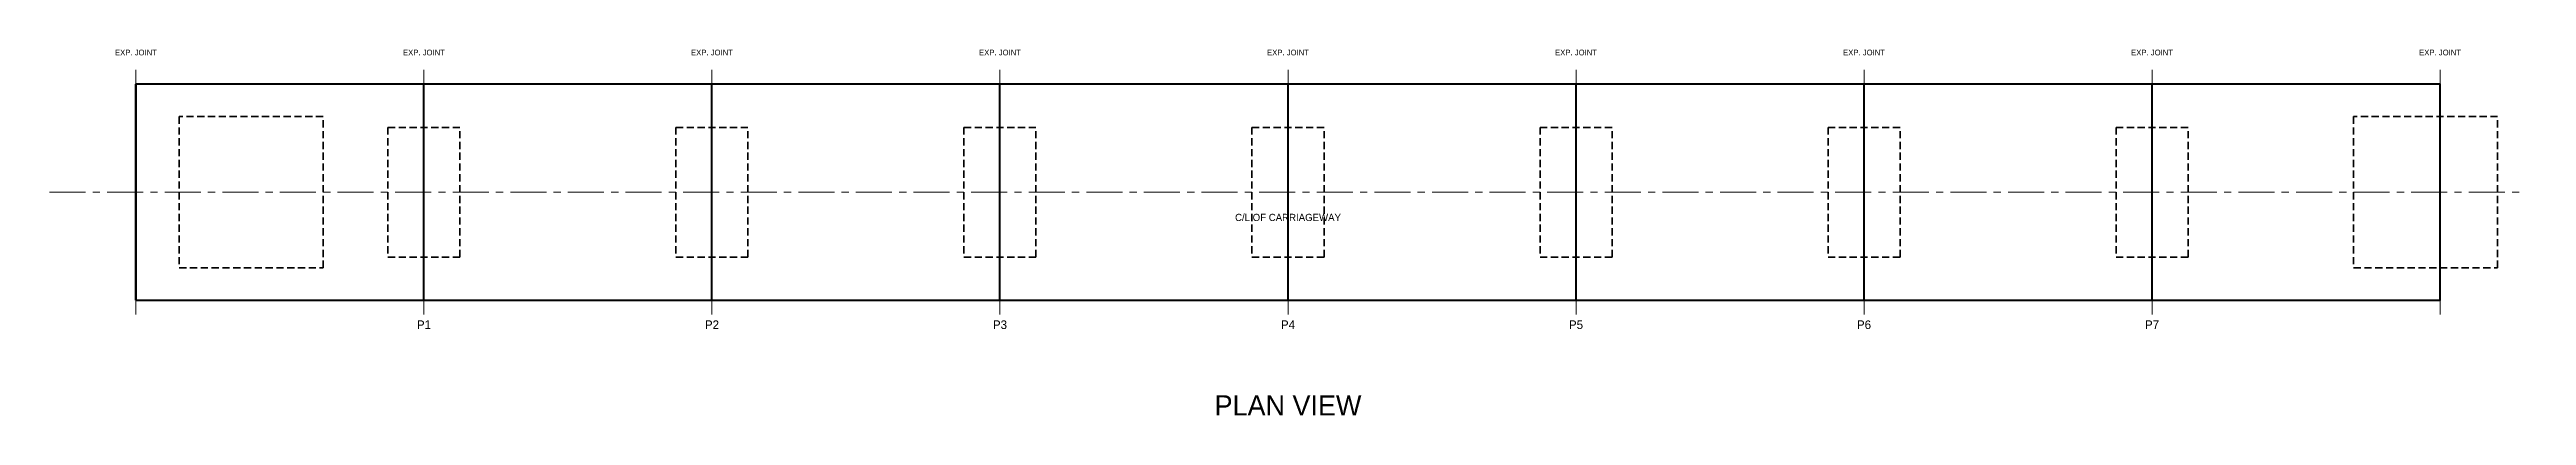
# Model space of a CAD drawing. Header units: metres. Extents: x -26 to 97, y -14 to 608.
# Drawn here: x -3 to 83, y -14 to -1.3 of the extents above.
import ezdxf
from ezdxf.enums import TextEntityAlignment as Align

# ---------------------------------------------------------------- set-up
doc = ezdxf.new("R2010")
doc.units = ezdxf.units.M
doc.linetypes.add('CENTER', pattern=[2, 1.25, -0.25, 0.25, -0.25])
doc.linetypes.add('HIDDEN', pattern=[0.375, 0.25, -0.125])
for name, color, linetype, lineweight in [('A-DIM', 1, 'CONTINUOUS', 18), ('A-GRID', 8, 'CENTER', 15), ('A-TEXT', 7, 'CONTINUOUS', 18), ('S-ABUT', 5, 'CONTINUOUS', 50), ('S-DECK', 4, 'CONTINUOUS', 50), ('S-FNDTN', 2, 'HIDDEN', 35), ('S-PIER', 3, 'CONTINUOUS', 50)]:
    doc.layers.add(name, color=color, linetype=linetype, lineweight=lineweight)

msp = doc.modelspace()

# ---------------------------------------------------------------- linework, layer by layer
at = {"layer": 'A-DIM', "linetype": 'CONTINUOUS'}
for p, q in [((0, -10.5), (0, -2)), ((10, -10.5), (10, -2)), ((20, -10.5), (20, -2)), ((30, -10.5), (30, -2)), ((40, -10.5), (40, -2)), ((50, -10.5), (50, -2)), ((60, -10.5), (60, -2)), ((70, -10.5), (70, -2)), ((80, -10.5), (80, -2))]:
    msp.add_line(p, q, dxfattribs=at)
at = {"layer": 'A-GRID', "linetype": 'CENTER'}
msp.add_line((-3, -6.25), (83, -6.25), dxfattribs=at)
at = {"layer": 'S-ABUT', "linetype": 'CONTINUOUS'}
for p, q in [((0, -10), (0, -2.5)), ((80, -10), (80, -2.5))]:
    msp.add_line(p, q, dxfattribs=at)
at = {"layer": 'S-DECK', "linetype": 'CONTINUOUS'}
msp.add_lwpolyline([(0, -10), (80, -10), (80, -2.5), (0, -2.5)], close=True, dxfattribs=at)
at = {"layer": 'S-FNDTN', "linetype": 'HIDDEN'}
for points in [[(1.5, -8.875), (6.5, -8.875), (6.5, -3.625), (1.5, -3.625)], [(8.75, -8.5), (11.25, -8.5), (11.25, -4), (8.75, -4)], [(18.75, -8.5), (21.25, -8.5), (21.25, -4), (18.75, -4)], [(28.75, -8.5), (31.25, -8.5), (31.25, -4), (28.75, -4)], [(38.75, -8.5), (41.25, -8.5), (41.25, -4), (38.75, -4)], [(48.75, -8.5), (51.25, -8.5), (51.25, -4), (48.75, -4)], [(58.75, -8.5), (61.25, -8.5), (61.25, -4), (58.75, -4)], [(68.75, -8.5), (71.25, -8.5), (71.25, -4), (68.75, -4)], [(77, -8.875), (82, -8.875), (82, -3.625), (77, -3.625)]]:
    msp.add_lwpolyline(points, close=True, dxfattribs=at)
at = {"layer": 'S-PIER', "linetype": 'CONTINUOUS'}
for p, q in [((10, -10), (10, -2.5)), ((20, -10), (20, -2.5)), ((30, -10), (30, -2.5)), ((40, -10), (40, -2.5)), ((50, -10), (50, -2.5)), ((60, -10), (60, -2.5)), ((70, -10), (70, -2.5))]:
    msp.add_line(p, q, dxfattribs=at)

# ---------------------------------------------------------------- texts
at = {"layer": 'A-DIM'}
for p in [(0, -1.5), (10, -1.5), (20, -1.5), (30, -1.5), (40, -1.5), (50, -1.5), (60, -1.5), (70, -1.5), (80, -1.5)]:
    msp.add_text('EXP. JOINT', height=0.2, dxfattribs=at).set_placement(p, align=Align.CENTER)
at = {"layer": 'A-GRID'}
msp.add_text('C/L OF CARRIAGEWAY', height=0.25, dxfattribs=at).set_placement((40, -7.25), align=Align.CENTER)
at = {"layer": 'A-TEXT'}
for s, height, p in [('P1', 0.3, (10, -11)), ('P2', 0.3, (20, -11)), ('P3', 0.3, (30, -11)), ('P4', 0.3, (40, -11)), ('P5', 0.3, (50, -11)), ('P6', 0.3, (60, -11)), ('P7', 0.3, (70, -11)), ('PLAN VIEW', 0.7, (40, -14))]:
    msp.add_text(s, height=height, dxfattribs=at).set_placement(p, align=Align.CENTER)

doc.saveas('drawing.dxf')
